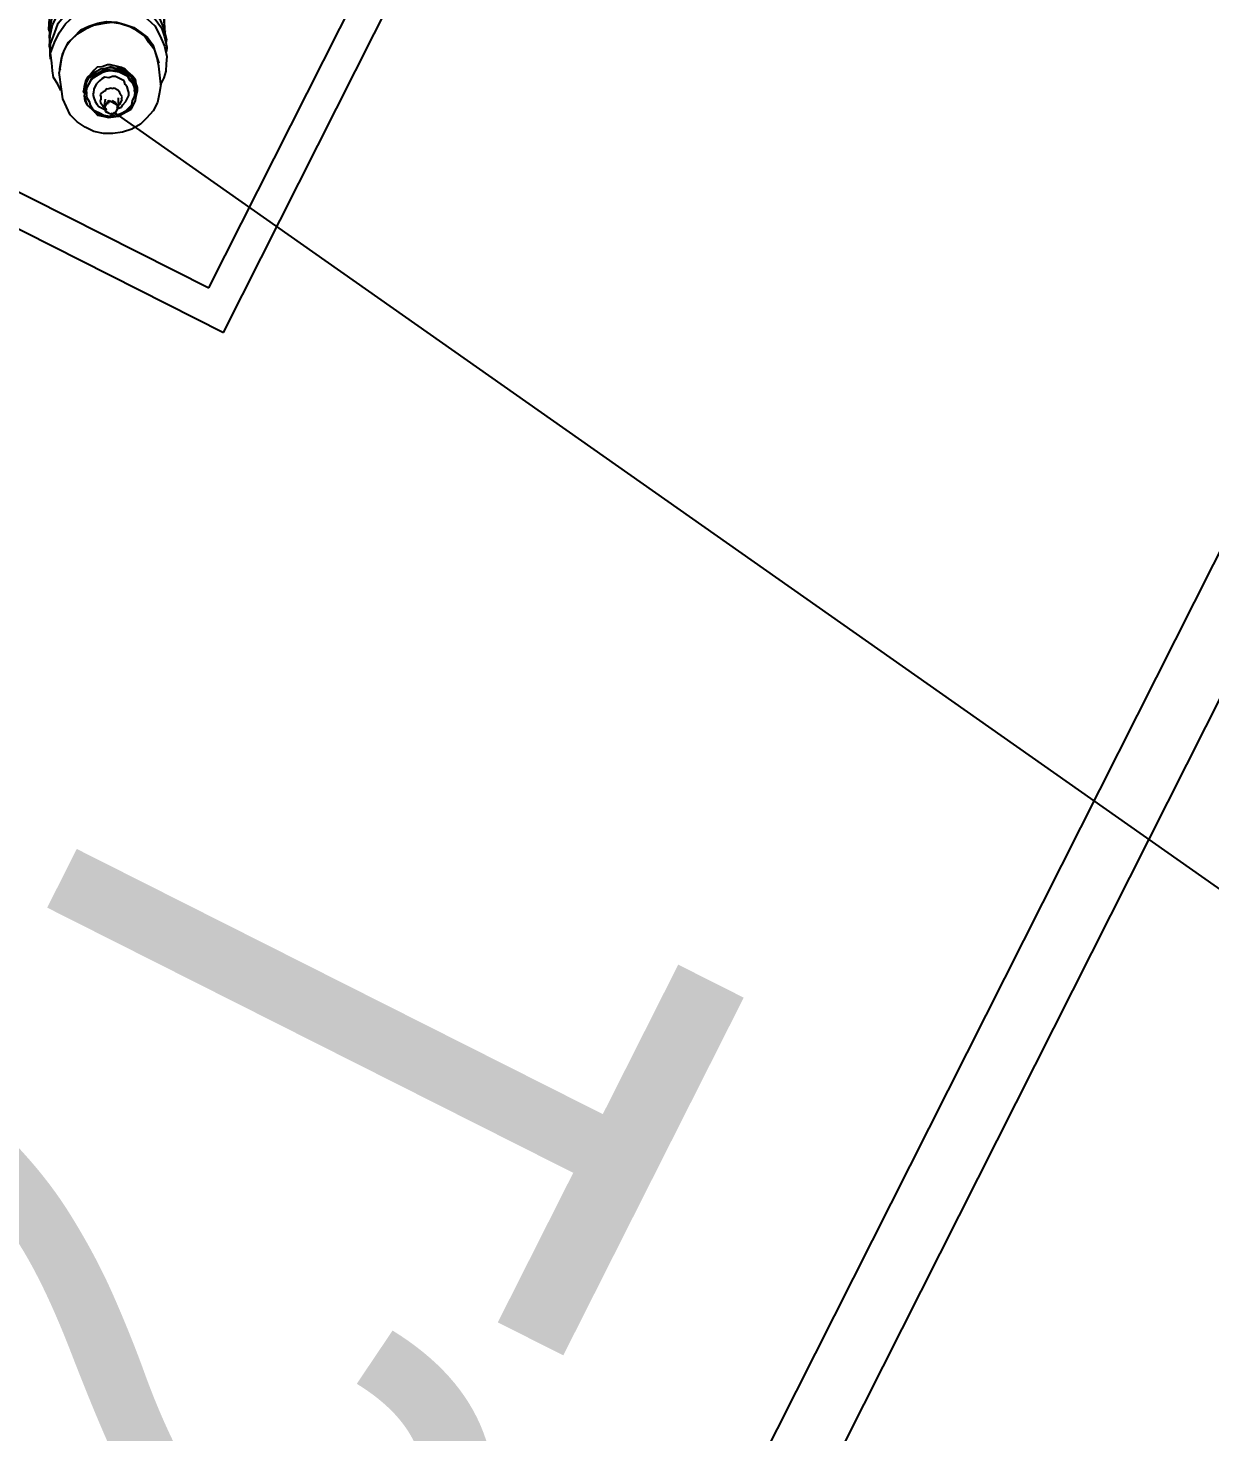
# Model space of a CAD drawing. Header units: metres. Extents: x 0 to 547597, y 0 to 1844684.
# Drawn here: x 543435.995 to 543439.563, y 1844536.31 to 1844540.549 of the extents above; entities that cross this region are included whole.
import ezdxf

# ---------------------------------------------------------------- set-up
doc = ezdxf.new("R2010")
doc.units = ezdxf.units.M
doc.linetypes.add('DASHED', pattern=[0.75, 0.5, -0.25])
for name, color, linetype in [('5_Thep', 4, 'Continuous'), ('TB220kVtuonglai', 8, 'DASHED'), ('TUONG RAO', 61, 'Continuous')]:
    doc.layers.add(name, color=color, linetype=linetype)
doc.layers.add('6', color=6, linetype='Continuous', lineweight=18)
doc.styles.add('VNA', font='hoatbif.shx', dxfattribs={"width": 0.8})

# ---------------------------------------------------------------- blocks, each defined once
blk = doc.blocks.new('MBA220-MB')
at = {"color": 1}
for points in [[(2872.4, 1549.9), (2893.1, 1558.1), (2913.7, 1566.4), (2934.4, 1570.5), (2959.2, 1570.5)], [(2955.1, 1570.5), (2909.6, 1541.6)], [(2955.1, 1570.5), (2979.9, 1578.8), (3008.8, 1587.1), (3037.7, 1587.1), (3066.6, 1578.8), (3091.4, 1570.5), (3116.2, 1554), (3136.9, 1533.3), (3153.4, 1508.5), (3165.8, 1483.7), (3174.1, 1454.8), (3174.1, 1425.9), (3170, 1396.9), (3161.7, 1368), (3145.2, 1347.3), (3128.6, 1326.7), (3103.8, 1310.1), (3062.5, 1281.2)], [(3025.3, 1231.6), (2996.4, 1219.2), (2963.3, 1215.1), (2930.3, 1211), (2897.2, 1219.2), (2868.3, 1231.6), (2839.3, 1252.3), (2814.5, 1272.9), (2798, 1301.9), (2781.5, 1334.9), (2773.2, 1368), (2769.1, 1401.1), (2773.2, 1434.1), (2785.6, 1463.1), (2802.1, 1496.1), (2822.8, 1516.8), (2847.6, 1537.5)], [(3046, 1248.2), (3021.2, 1231.6), (2988.1, 1227.5), (2955.1, 1227.5), (2922, 1231.6), (2888.9, 1244), (2860, 1260.5), (2839.3, 1285.3), (2818.7, 1314.3), (2802.1, 1347.3), (2798, 1376.3), (2793.9, 1413.5), (2798, 1446.5), (2806.3, 1475.5), (2826.9, 1504.4), (2847.6, 1529.2), (2872.4, 1549.9)], [(2826.9, 1525.1), (2839.3, 1529.2)], [(3054.2, 1281.2), (3050.1, 1277.1), (3021.2, 1268.8), (2996.4, 1264.7), (2967.5, 1264.7), (2946.8, 1272.9), (2917.9, 1281.2), (2897.2, 1297.7), (2876.5, 1318.4), (2860, 1339.1), (2847.6, 1368), (2843.5, 1392.8), (2839.3, 1421.7), (2843.5, 1446.5), (2847.6, 1471.3), (2860, 1496.1), (2880.7, 1516.8), (2901.3, 1537.5)], [(2909.6, 1541.6), (2888.9, 1525.1), (2872.4, 1508.5), (2860, 1483.7), (2847.6, 1463.1), (2843.5, 1434.1), (2843.5, 1409.3), (2847.6, 1380.4), (2855.9, 1355.6), (2872.4, 1330.8), (2888.9, 1310.1), (2909.6, 1293.6), (2934.4, 1277.1), (2959.2, 1268.8), (2984, 1264.7), (3008.8, 1264.7), (3037.7, 1272.9), (3062.5, 1281.2)], [(2847.6, 1537.5), (2860, 1541.6)], [(2847.6, 1537.5), (2847.6, 1537.5)], [(2872.4, 1549.9), (2872.4, 1549.9)], [(2901.3, 1537.5), (2901.3, 1537.5)], [(2959.2, 1194.4), (2930.3, 1182), (2897.2, 1177.9), (2864.1, 1177.9), (2831.1, 1182), (2802.1, 1194.4), (2773.2, 1211), (2748.4, 1235.8), (2727.7, 1264.7), (2711.2, 1293.6), (2707.1, 1326.7), (2702.9, 1359.7), (2711.2, 1396.9), (2719.5, 1425.9), (2736, 1454.8), (2756.7, 1479.6), (2785.6, 1496.1)], [(2979.9, 1206.8), (2950.9, 1194.4), (2917.9, 1186.2), (2884.8, 1186.2), (2851.7, 1194.4), (2822.8, 1206.8), (2798, 1223.4), (2769.1, 1248.2), (2752.5, 1277.1), (2736, 1306), (2727.7, 1339.1), (2723.6, 1376.3), (2731.9, 1409.3), (2744.3, 1438.3), (2756.7, 1467.2), (2777.3, 1492), (2806.3, 1508.5)], [(3004.7, 1219.2), (2975.7, 1206.8), (2942.7, 1198.6), (2909.6, 1198.6), (2876.5, 1206.8), (2847.6, 1219.2), (2818.7, 1239.9), (2793.9, 1260.5), (2773.2, 1289.5), (2756.7, 1322.5), (2752.5, 1355.6), (2748.4, 1388.7), (2752.5, 1421.7), (2764.9, 1450.7), (2781.5, 1479.6), (2802.1, 1504.4), (2826.9, 1525.1)], [(2806.3, 1508.5), (2818.7, 1516.8)], [(2806.3, 1508.5), (2806.3, 1512.7)], [(2826.9, 1525.1), (2826.9, 1525.1)], [(2996.4, 1512.7), (2988.1, 1504.4), (2975.7, 1496.1), (2971.6, 1483.7), (2967.5, 1467.2), (2963.3, 1454.8), (2963.3, 1442.4), (2967.5, 1425.9), (2971.6, 1409.3), (2975.7, 1401.1), (2988.1, 1388.7), (2996.4, 1376.3), (3008.8, 1372.1), (3025.3, 1368), (3037.7, 1363.9), (3050.1, 1363.9), (3066.6, 1368), (3079, 1372.1)], [(3004.7, 1516.8), (2996.4, 1508.5), (2984, 1496.1), (2975.7, 1483.7), (2971.6, 1471.3), (2967.5, 1454.8), (2967.5, 1442.4), (2975.7, 1425.9), (2975.7, 1413.5), (2988.1, 1401.1), (2996.4, 1388.7), (3008.8, 1380.4), (3021.2, 1372.1), (3037.7, 1368), (3066.6, 1368), (3079, 1376.3), (3091.4, 1380.4), (3103.8, 1388.7), (3112.1, 1401.1), (3116.2, 1417.6), (3120.4, 1430), (3124.5, 1442.4), (3120.4, 1458.9), (3116.2, 1475.5), (3108, 1487.9), (3099.7, 1500.3), (3087.3, 1508.5), (3074.9, 1516.8), (3062.5, 1525.1), (3046, 1525.1), (3033.6, 1525.1), (3021.2, 1520.9), (3004.7, 1516.8)], [(3008.8, 1516.8), (2996.4, 1504.4), (2988.1, 1496.1), (2975.7, 1483.7), (2975.7, 1471.3), (2971.6, 1454.8), (2971.6, 1442.4), (2975.7, 1425.9), (2979.9, 1413.5), (2988.1, 1401.1), (2996.4, 1388.7), (3008.8, 1380.4), (3021.2, 1376.3), (3037.7, 1368), (3050.1, 1368), (3066.6, 1372.1), (3079, 1376.3), (3091.4, 1380.4), (3103.8, 1392.8), (3112.1, 1401.1), (3116.2, 1417.6), (3120.4, 1430), (3120.4, 1458.9), (3116.2, 1475.5), (3108, 1487.9), (3099.7, 1500.3), (3087.3, 1508.5), (3074.9, 1516.8), (3062.5, 1520.9), (3050.1, 1525.1), (3033.6, 1525.1), (3021.2, 1520.9), (3008.8, 1516.8)], [(3008.8, 1508.5), (2996.4, 1504.4), (2992.3, 1496.1), (2984, 1483.7), (2979.9, 1471.3), (2975.7, 1458.9), (2975.7, 1442.4), (2979.9, 1430), (2984, 1421.7), (2988.1, 1409.3), (2996.4, 1396.9), (3008.8, 1388.7), (3021.2, 1380.4), (3033.6, 1376.3), (3046, 1376.3), (3058.4, 1376.3), (3070.8, 1376.3), (3083.2, 1384.5)], [(3012.9, 1512.7), (3000.5, 1504.4), (2992.3, 1496.1), (2988.1, 1483.7), (2979.9, 1471.3), (2979.9, 1442.4), (2984, 1430), (2988.1, 1417.6), (2996.4, 1405.2), (3004.7, 1396.9), (3017.1, 1388.7), (3029.5, 1380.4), (3041.8, 1376.3), (3066.6, 1376.3), (3079, 1380.4), (3091.4, 1388.7), (3099.7, 1401.1), (3108, 1409.3), (3116.2, 1421.7), (3116.2, 1430), (3116.2, 1446.5), (3116.2, 1458.9), (3112.1, 1475.5), (3103.8, 1483.7), (3095.6, 1496.1), (3087.3, 1504.4), (3074.9, 1512.7), (3062.5, 1516.8), (3050.1, 1520.9), (3037.7, 1516.8), (3025.3, 1516.8), (3012.9, 1512.7)], [(3004.7, 1516.8), (2996.4, 1512.7)], [(3079, 1487.9), (3070.8, 1496.1), (3062.5, 1496.1), (3050.1, 1500.3), (3029.5, 1500.3), (3021.2, 1496.1), (3017.1, 1492), (3008.8, 1483.7), (3004.7, 1475.5), (2996.4, 1467.2), (2996.4, 1438.3), (3000.5, 1430), (3008.8, 1421.7), (3012.9, 1409.3), (3021.2, 1405.2), (3029.5, 1401.1), (3041.8, 1396.9), (3058.4, 1396.9), (3070.8, 1401.1), (3074.9, 1401.1), (3083.2, 1409.3), (3091.4, 1417.6), (3095.6, 1425.9), (3099.7, 1434.1), (3099.7, 1454.8)], [(3012.9, 1512.7), (3008.8, 1508.5)], [(3070.8, 1483.7), (3066.6, 1487.9), (3050.1, 1487.9), (3046, 1483.7), (3041.8, 1483.7), (3037.7, 1475.5), (3033.6, 1471.3), (3029.5, 1463.1), (3029.5, 1450.7), (3033.6, 1446.5), (3033.6, 1442.4), (3041.8, 1434.1), (3041.8, 1430), (3050.1, 1430), (3054.2, 1425.9), (3062.5, 1421.7), (3066.6, 1421.7), (3070.8, 1425.9), (3079, 1430), (3083.2, 1430), (3087.3, 1434.1), (3091.4, 1442.4), (3095.6, 1446.5), (3095.6, 1450.7)], [(3074.9, 1487.9), (3050.1, 1475.5)], [(3074.9, 1487.9), (3070.8, 1483.7), (3070.8, 1483.7), (3070.8, 1479.6), (3066.6, 1475.5), (3066.6, 1463.1), (3070.8, 1463.1), (3070.8, 1458.9), (3070.8, 1454.8), (3074.9, 1450.7), (3079, 1450.7), (3083.2, 1450.7), (3091.4, 1450.7), (3095.6, 1450.7), (3095.6, 1450.7), (3099.7, 1454.8), (3103.8, 1458.9), (3103.8, 1463.1), (3103.8, 1463.1), (3103.8, 1475.5), (3103.8, 1475.5), (3103.8, 1479.6), (3099.7, 1483.7), (3095.6, 1483.7), (3095.6, 1487.9), (3074.9, 1487.9)], [(3074.9, 1483.7), (3070.8, 1483.7), (3070.8, 1483.7), (3070.8, 1479.6), (3070.8, 1463.1), (3070.8, 1458.9), (3074.9, 1454.8), (3079, 1454.8), (3083.2, 1450.7), (3095.6, 1450.7), (3095.6, 1454.8), (3099.7, 1458.9), (3103.8, 1458.9), (3103.8, 1475.5), (3099.7, 1479.6), (3099.7, 1483.7), (3095.6, 1483.7), (3095.6, 1483.7), (3091.4, 1487.9), (3079, 1487.9), (3074.9, 1483.7)], [(3095.6, 1450.7), (3070.8, 1442.4)], [(3083.2, 1376.3), (3079, 1372.1)], [(3083.2, 1384.5), (3083.2, 1384.5)], [(3108, 1310.1), (3095.6, 1293.6), (3083.2, 1272.9), (3066.6, 1260.5), (3046, 1248.2)], [(3037.7, 1239.9), (3025.3, 1231.6)], [(2967.5, 1202.7), (2959.2, 1194.4)], [(2992.3, 1215.1), (2979.9, 1206.8)], [(3012.9, 1227.5), (3004.7, 1219.2)]]:
    blk.add_lwpolyline(points, dxfattribs=at)
blk = doc.blocks.new('mb moiTQK')
at = {"layer": 'TB220kVtuonglai', "ltscale": 3000}
blk.add_line((-50, -74.4998), (-50.9561, -81.0223), dxfattribs=at)
at = {"layer": 'TUONG RAO'}
for p, q in [((-50.5126, -80.4325), (-53.028, -80.4325)), ((-50.5126, -81.6836), (-50.5126, -80.4325)), ((-50.6126, -80.5325), (-53.0348, -80.5325)), ((-50.6126, -81.6836), (-50.6126, -80.5325))]:
    blk.add_line(p, q, dxfattribs=at)
for points in [[(-60.5774, -77.2498), (-46.0775, -77.2498), (-46.0775, -87.7498), (-60.5774, -87.7498)], [(-60.3774, -77.4498), (-46.2775, -77.4498), (-46.2775, -87.5498), (-60.3774, -87.5498)]]:
    blk.add_lwpolyline(points, close=True, dxfattribs=at)
at = {"layer": 'TB220kVtuonglai', "ltscale": 3000, "xscale": 0.001, "yscale": 0.001, "zscale": 0.001}
blk.add_blockref('MBA220-MB', (-54.0517, -82.5102), dxfattribs=at)
at = {"layer": '6', "style": 'VNA', "width": 0.8}
blk.add_text('T2', height=2, dxfattribs=at).set_placement((-49.4738, -80.126))
blk = doc.blocks.new('ACAD-DinhViTuyenDz220kV')
blk.add_circle((543470.1879, 1844560.0696), 117.5514)
at = {"layer": '5_Thep', "rotation": 243.2403583287449}
blk.add_blockref('mb moiTQK', (543485.661, 1844458.313), dxfattribs=at)

msp = doc.modelspace()

# ---------------------------------------------------------------- block references
msp.add_blockref('ACAD-DinhViTuyenDz220kV', (0, 0))

doc.saveas('drawing.dxf')
